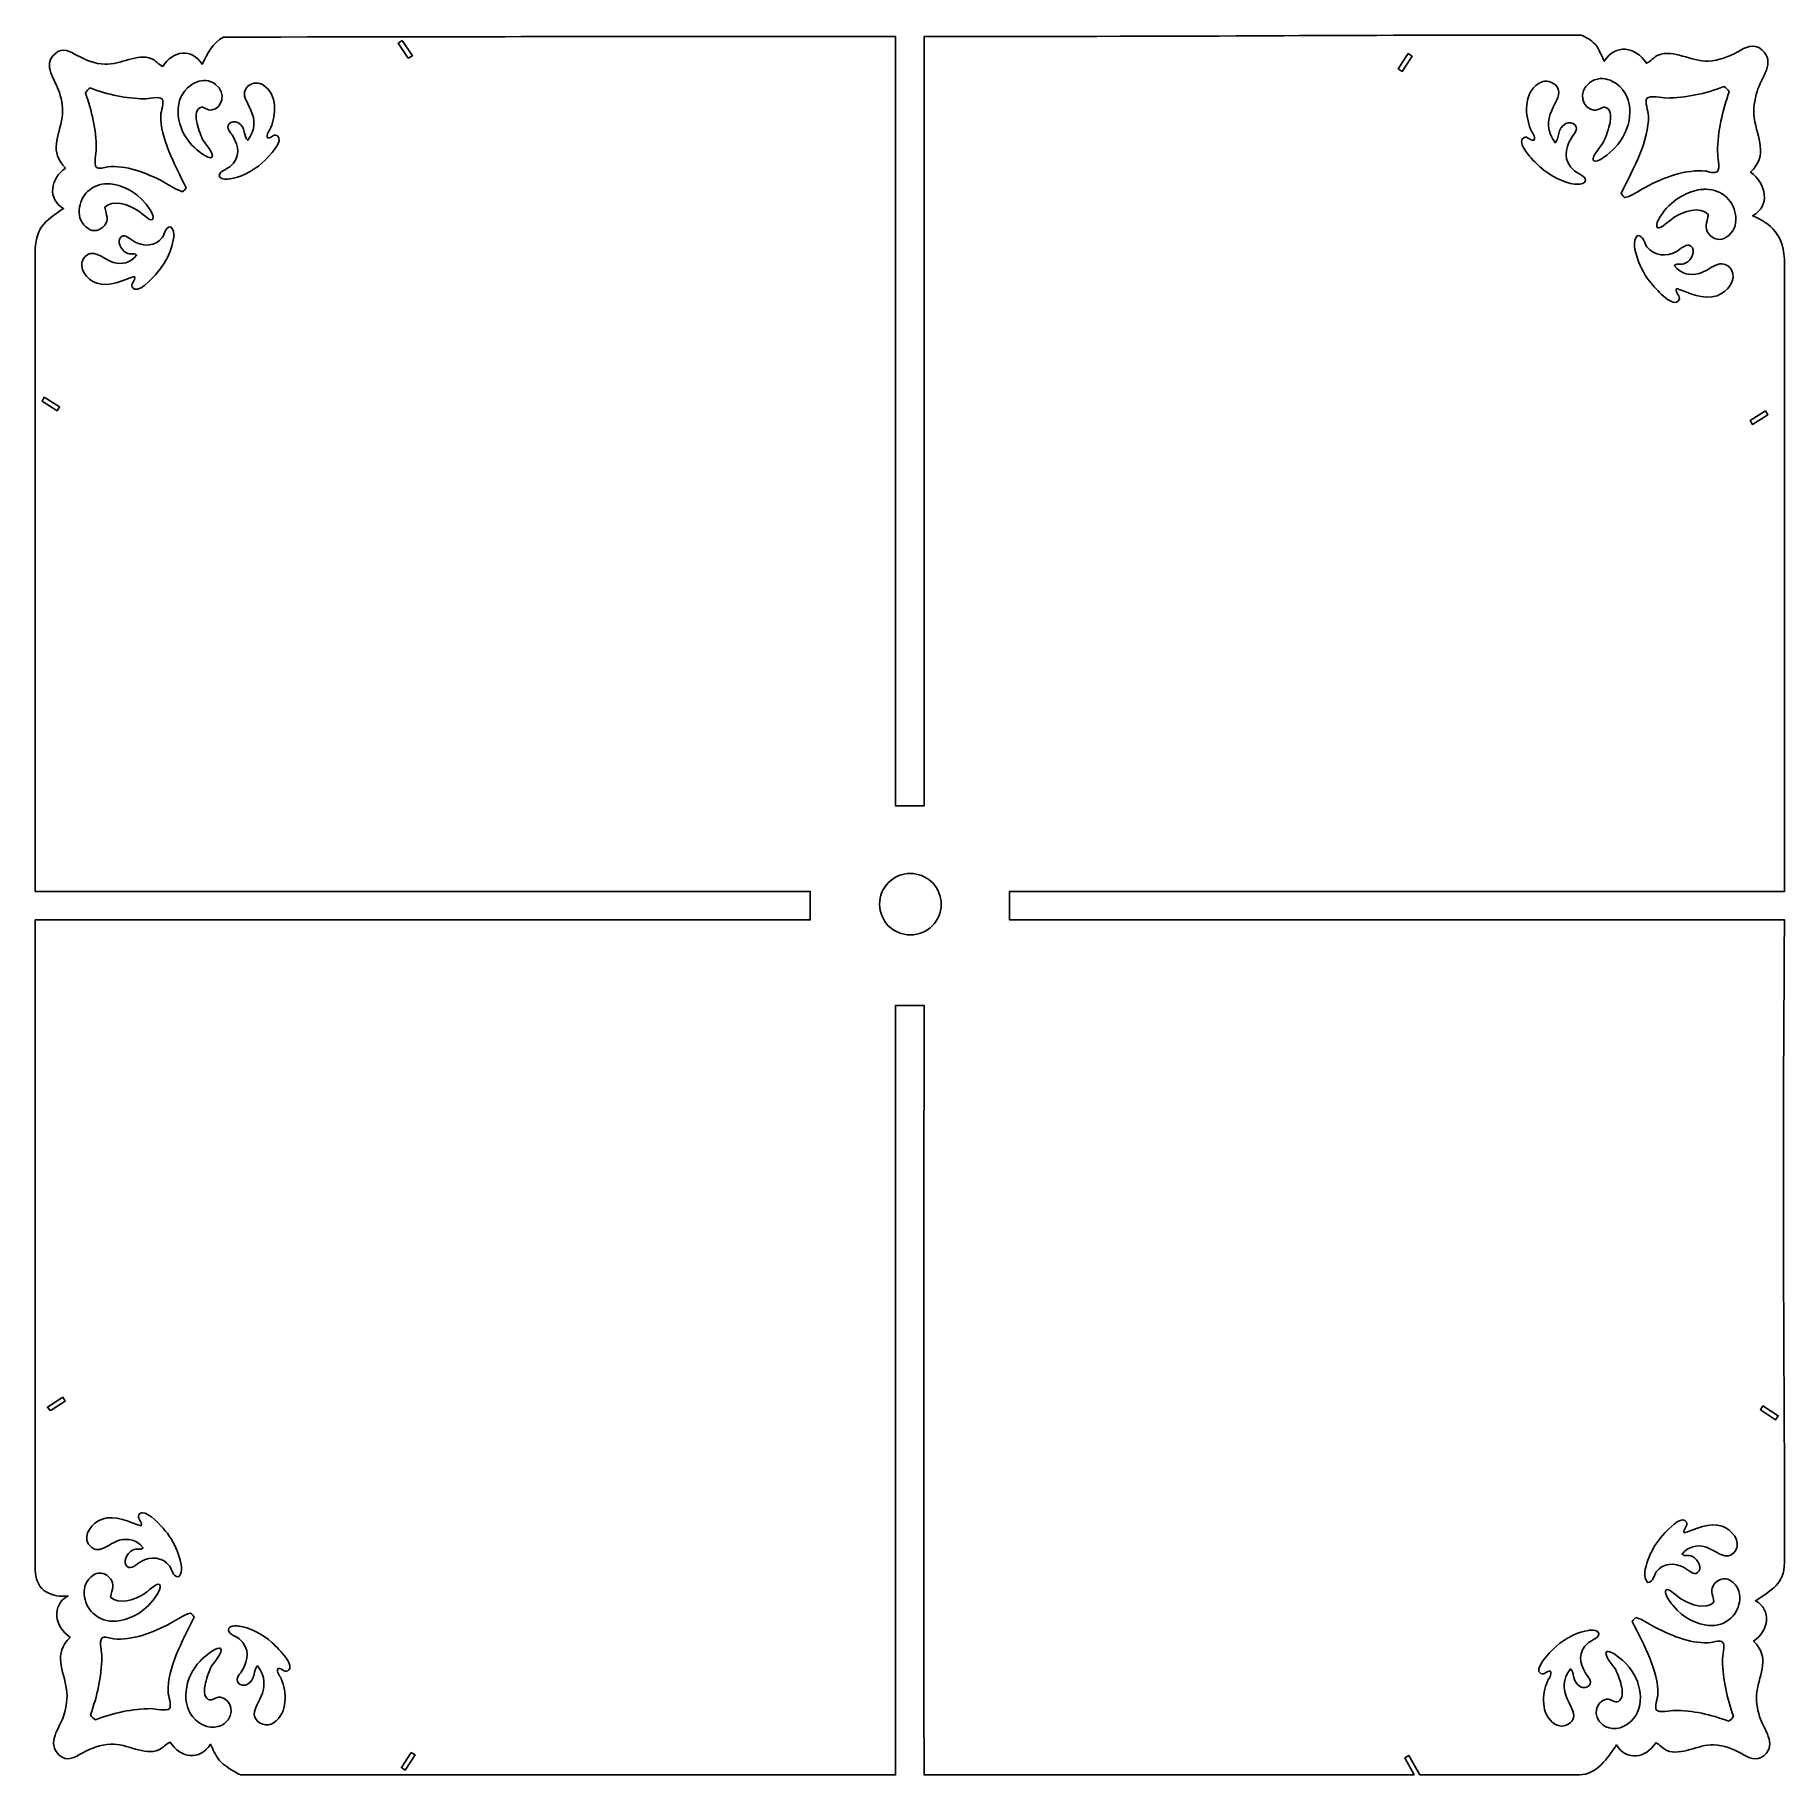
# Model space of a CAD drawing. Header units: centimetres. Extents: x -5.37 to 2.76, y 3.67 to 11.75.
import ezdxf

# ---------------------------------------------------------------- set-up
doc = ezdxf.new("R2010")
doc.units = ezdxf.units.CM
doc.header["$MEASUREMENT"] = 0
doc.layers.add('Layer 1', color=7, linetype='Continuous')

msp = doc.modelspace()

# ---------------------------------------------------------------- linework, layer by layer
at = {"layer": 'Layer 1', "color": 56}
for points, knots in [([(1.81139, 11.75189), (0.49187, 11.75174), (0.46795, 11.74554), (-1.23958, 11.74445), (-1.23958, 11.74445), (-1.23958, 11.74445), (-1.23958, 8.17258), (-1.23958, 8.17258), (-1.23958, 8.17258), (-1.23958, 8.17258), (-1.37188, 8.17258), (-1.37188, 8.17258), (-1.37188, 8.17258), (-1.37188, 8.17258), (-1.37188, 11.74445), (-1.37188, 11.74445), (-1.37188, 11.74445), (-2.95938, 11.74479), (-2.98583, 11.74479), (-4.4923, 11.74197), (-4.4923, 11.74197), (-4.5457, 11.71515), (-4.56761, 11.66331), (-4.59235, 11.6163), (-4.59235, 11.6163), (-4.6393, 11.69162), (-4.72848, 11.68032), (-4.77508, 11.60637), (-4.77508, 11.60637), (-4.79137, 11.612), (-4.81015, 11.6352), (-4.82634, 11.64193), (-4.82634, 11.64193), (-4.89334, 11.66978), (-4.96874, 11.61215), (-5.0438, 11.6163), (-5.0438, 11.6163), (-5.09082, 11.61889), (-5.12823, 11.63272), (-5.17195, 11.65681), (-5.17195, 11.65681), (-5.20443, 11.6747), (-5.2386, 11.69751), (-5.27531, 11.66508), (-5.27531, 11.66508), (-5.33652, 11.61102), (-5.27261, 11.54367), (-5.25464, 11.48483), (-5.25464, 11.48483), (-5.24355, 11.44861), (-5.23666, 11.40642), (-5.24223, 11.3699), (-5.24223, 11.3699), (-5.25554, 11.28254), (-5.3049, 11.20936), (-5.22652, 11.13426), (-5.22652, 11.13426), (-5.29717, 11.0866), (-5.31194, 10.98775), (-5.23562, 10.94657), (-5.23562, 10.94657), (-5.32713, 10.88536), (-5.36824, 10.85197), (-5.36708, 10.73904), (-5.36708, 10.73904), (-5.36708, 10.73904), (-5.36708, 7.7757), (-5.36708, 7.7757), (-5.36708, 7.7757), (-5.36708, 7.7757), (-1.76875, 7.7757), (-1.76875, 7.7757), (-1.76875, 7.7757), (-1.76875, 7.7757), (-1.76875, 7.64341), (-1.76875, 7.64341), (-1.76875, 7.64341), (-1.76875, 7.64341), (-5.36708, 7.64341), (-5.36708, 7.64341), (-5.36708, 7.64341), (-5.36708, 7.64341), (-5.36708, 4.62716), (-5.36708, 4.62716), (-5.36708, 4.62716), (-5.36708, 4.52133), (-5.2817, 4.4979), (-5.21495, 4.50562), (-5.21495, 4.50562), (-5.29346, 4.46326), (-5.2777, 4.362), (-5.20503, 4.31297), (-5.20503, 4.31297), (-5.28565, 4.2357), (-5.23525, 4.16058), (-5.22156, 4.07071), (-5.22156, 4.07071), (-5.21583, 4.03314), (-5.22257, 3.98974), (-5.23396, 3.95247), (-5.23396, 3.95247), (-5.25246, 3.89194), (-5.31843, 3.82205), (-5.25546, 3.76644), (-5.25546, 3.76644), (-5.2177, 3.73308), (-5.18221, 3.75713), (-5.1488, 3.77553), (-5.1488, 3.77553), (-5.10382, 3.80032), (-5.06571, 3.81421), (-5.01734, 3.81688), (-5.01734, 3.81688), (-4.94012, 3.82114), (-4.86219, 3.76176), (-4.79327, 3.79042), (-4.79327, 3.79042), (-4.77661, 3.79734), (-4.75711, 3.821), (-4.74035, 3.8268), (-4.74035, 3.8268), (-4.69242, 3.75073), (-4.60178, 3.73939), (-4.55349, 3.81688), (-4.55349, 3.81688), (-4.54158, 3.79463), (-4.53141, 3.76571), (-4.51298, 3.74246), (-4.51298, 3.74246), (-4.49764, 3.72312), (-4.43716, 3.68389), (-4.41458, 3.67466), (-4.41458, 3.67466), (-4.41458, 3.67466), (-1.37188, 3.67466), (-1.37188, 3.67466), (-1.37188, 3.67466), (-1.37188, 3.67466), (-1.37188, 7.24654), (-1.37188, 7.24654), (-1.37188, 7.24654), (-1.37188, 7.24654), (-1.23958, 7.24654), (-1.23958, 7.24654), (-1.23958, 7.24654), (-1.24014, 6.67007), (-1.24358, 4.87425), (-1.23958, 3.67466), (-1.23958, 3.67466), (-0.04669, 3.67594), (0.4507, 3.67404), (1.03583, 3.67466), (1.03583, 3.67466), (1.03583, 3.67466), (0.99284, 3.75404), (0.99284, 3.75404), (0.99284, 3.75404), (0.99284, 3.75404), (1.01103, 3.76479), (1.01103, 3.76479), (1.01103, 3.76479), (1.01103, 3.76479), (1.06229, 3.67466), (1.06229, 3.67466), (1.06229, 3.67466), (1.06229, 3.67466), (1.80313, 3.67466), (1.80313, 3.67466), (1.80313, 3.67466), (1.8825, 3.67466), (1.93527, 3.75422), (1.9751, 3.81357), (1.9751, 3.81357), (2.02227, 3.73832), (2.11102, 3.74962), (2.15783, 3.82349), (2.15783, 3.82349), (2.1742, 3.81786), (2.19283, 3.79466), (2.2091, 3.78794), (2.2091, 3.78794), (2.27642, 3.76011), (2.35279, 3.81771), (2.4282, 3.81357), (2.4282, 3.81357), (2.47545, 3.81098), (2.51243, 3.79712), (2.55636, 3.77305), (2.55636, 3.77305), (2.58899, 3.75518), (2.62448, 3.73239), (2.66137, 3.76479), (2.66137, 3.76479), (2.72287, 3.81879), (2.65793, 3.88625), (2.63987, 3.94503), (2.63987, 3.94503), (2.62874, 3.98122), (2.62187, 4.02348), (2.62747, 4.05996), (2.62747, 4.05996), (2.64084, 4.14724), (2.69051, 4.21975), (2.61176, 4.29478), (2.61176, 4.29478), (2.68274, 4.34239), (2.69754, 4.44133), (2.62085, 4.48247), (2.62085, 4.48247), (2.71512, 4.54442), (2.75789, 4.56824), (2.75563, 4.68008), (2.75563, 4.68008), (2.75563, 5.89716), (2.74368, 5.92396), (2.75563, 7.64341), (2.75563, 7.64341), (2.75563, 7.64341), (-0.84271, 7.64341), (-0.84271, 7.64341), (-0.84271, 7.64341), (-0.84271, 7.64341), (-0.84271, 7.7757), (-0.84271, 7.7757), (-0.84271, 7.7757), (-0.84271, 7.7757), (2.75563, 7.7757), (2.75563, 7.7757), (2.75563, 7.7757), (2.75563, 7.7757), (2.75563, 10.68612), (2.75563, 10.68612), (2.75563, 10.68612), (2.75618, 10.83006), (2.68965, 10.87636), (2.60762, 10.91267), (2.60762, 10.91267), (2.68943, 10.95681), (2.67343, 11.06333), (2.5977, 11.11441), (2.5977, 11.11441), (2.68172, 11.19492), (2.62933, 11.27295), (2.61507, 11.3666), (2.61507, 11.3666), (2.6091, 11.40574), (2.61642, 11.45097), (2.62829, 11.48979), (2.62829, 11.48979), (2.64756, 11.55286), (2.71623, 11.62532), (2.65062, 11.68327), (2.65062, 11.68327), (2.61127, 11.71803), (2.57381, 11.69335), (2.539, 11.67417), (2.539, 11.67417), (2.49213, 11.64835), (2.45215, 11.63396), (2.40174, 11.63118), (2.40174, 11.63118), (2.32129, 11.62674), (2.2404, 11.68832), (2.16858, 11.65846), (2.16858, 11.65846), (2.15122, 11.65125), (2.13147, 11.62647), (2.11401, 11.62043), (2.11401, 11.62043), (2.06406, 11.69969), (1.9692, 11.71109), (1.91888, 11.63035), (1.91888, 11.63035), (1.90647, 11.65353), (1.89592, 11.68467), (1.87671, 11.7089), (1.87671, 11.7089), (1.8576, 11.72862), (1.83357, 11.74272), (1.81139, 11.75189)], [0, 0, 0, 0, 0.0140845, 0.0140845, 0.0140845, 0.0140845, 0.028169, 0.028169, 0.028169, 0.028169, 0.0422535, 0.0422535, 0.0422535, 0.0422535, 0.056338, 0.056338, 0.056338, 0.056338, 0.0704225, 0.0704225, 0.0704225, 0.0704225, 0.084507, 0.084507, 0.084507, 0.084507, 0.0985915, 0.0985915, 0.0985915, 0.0985915, 0.1126761, 0.1126761, 0.1126761, 0.1126761, 0.1267606, 0.1267606, 0.1267606, 0.1267606, 0.1408451, 0.1408451, 0.1408451, 0.1408451, 0.1549296, 0.1549296, 0.1549296, 0.1549296, 0.1690141, 0.1690141, 0.1690141, 0.1690141, 0.1830986, 0.1830986, 0.1830986, 0.1830986, 0.1971831, 0.1971831, 0.1971831, 0.1971831, 0.2112676, 0.2112676, 0.2112676, 0.2112676, 0.2253521, 0.2253521, 0.2253521, 0.2253521, 0.2394366, 0.2394366, 0.2394366, 0.2394366, 0.2535211, 0.2535211, 0.2535211, 0.2535211, 0.2676056, 0.2676056, 0.2676056, 0.2676056, 0.2816901, 0.2816901, 0.2816901, 0.2816901, 0.2957746, 0.2957746, 0.2957746, 0.2957746, 0.3098592, 0.3098592, 0.3098592, 0.3098592, 0.3239437, 0.3239437, 0.3239437, 0.3239437, 0.3380282, 0.3380282, 0.3380282, 0.3380282, 0.3521127, 0.3521127, 0.3521127, 0.3521127, 0.3661972, 0.3661972, 0.3661972, 0.3661972, 0.3802817, 0.3802817, 0.3802817, 0.3802817, 0.3943662, 0.3943662, 0.3943662, 0.3943662, 0.4084507, 0.4084507, 0.4084507, 0.4084507, 0.4225352, 0.4225352, 0.4225352, 0.4225352, 0.4366197, 0.4366197, 0.4366197, 0.4366197, 0.4507042, 0.4507042, 0.4507042, 0.4507042, 0.4647887, 0.4647887, 0.4647887, 0.4647887, 0.4788732, 0.4788732, 0.4788732, 0.4788732, 0.4929577, 0.4929577, 0.4929577, 0.4929577, 0.5070423, 0.5070423, 0.5070423, 0.5070423, 0.5211268, 0.5211268, 0.5211268, 0.5211268, 0.5352113, 0.5352113, 0.5352113, 0.5352113, 0.5492958, 0.5492958, 0.5492958, 0.5492958, 0.5633803, 0.5633803, 0.5633803, 0.5633803, 0.5774648, 0.5774648, 0.5774648, 0.5774648, 0.5915493, 0.5915493, 0.5915493, 0.5915493, 0.6056338, 0.6056338, 0.6056338, 0.6056338, 0.6197183, 0.6197183, 0.6197183, 0.6197183, 0.6338028, 0.6338028, 0.6338028, 0.6338028, 0.6478873, 0.6478873, 0.6478873, 0.6478873, 0.6619718, 0.6619718, 0.6619718, 0.6619718, 0.6760563, 0.6760563, 0.6760563, 0.6760563, 0.6901408, 0.6901408, 0.6901408, 0.6901408, 0.7042254, 0.7042254, 0.7042254, 0.7042254, 0.7183099, 0.7183099, 0.7183099, 0.7183099, 0.7323944, 0.7323944, 0.7323944, 0.7323944, 0.7464789, 0.7464789, 0.7464789, 0.7464789, 0.7605634, 0.7605634, 0.7605634, 0.7605634, 0.7746479, 0.7746479, 0.7746479, 0.7746479, 0.7887324, 0.7887324, 0.7887324, 0.7887324, 0.8028169, 0.8028169, 0.8028169, 0.8028169, 0.8169014, 0.8169014, 0.8169014, 0.8169014, 0.8309859, 0.8309859, 0.8309859, 0.8309859, 0.8450704, 0.8450704, 0.8450704, 0.8450704, 0.8591549, 0.8591549, 0.8591549, 0.8591549, 0.8732394, 0.8732394, 0.8732394, 0.8732394, 0.8873239, 0.8873239, 0.8873239, 0.8873239, 0.9014085, 0.9014085, 0.9014085, 0.9014085, 0.915493, 0.915493, 0.915493, 0.915493, 0.9295775, 0.9295775, 0.9295775, 0.9295775, 0.943662, 0.943662, 0.943662, 0.943662, 0.9577465, 0.9577465, 0.9577465, 0.9577465, 0.971831, 0.971831, 0.971831, 0.971831, 1, 1, 1, 1]), ([(-3.663, 11.72626), (-3.663, 11.72626), (-3.61587, 11.65598), (-3.61587, 11.65598), (-3.61587, 11.65598), (-3.61587, 11.65598), (-3.63489, 11.64441), (-3.63489, 11.64441), (-3.63489, 11.64441), (-3.63489, 11.64441), (-3.68119, 11.71386), (-3.68119, 11.71386), (-3.68119, 11.71386), (-3.68119, 11.71386), (-3.663, 11.72626), (-3.663, 11.72626)], [0, 0, 0, 0, 0.2, 0.2, 0.2, 0.2, 0.4, 0.4, 0.4, 0.4, 0.6, 0.6, 0.6, 0.6, 1, 1, 1, 1]), ([(1.00855, 11.6659), (1.00855, 11.6659), (1.02674, 11.6535), (1.02674, 11.6535), (1.02674, 11.6535), (1.02674, 11.6535), (0.98044, 11.58322), (0.98044, 11.58322), (0.98044, 11.58322), (0.98044, 11.58322), (0.96225, 11.5948), (0.96225, 11.5948), (0.96225, 11.5948), (0.96225, 11.5948), (1.00855, 11.6659), (1.00855, 11.6659)], [0, 0, 0, 0, 0.2, 0.2, 0.2, 0.2, 0.4, 0.4, 0.4, 0.4, 0.6, 0.6, 0.6, 0.6, 1, 1, 1, 1]), ([(-4.57499, 11.54023), (-4.55822, 11.53903), (-4.54296, 11.53324), (-4.52951, 11.52286), (-4.52951, 11.52286), (-4.47739, 11.48266), (-4.49854, 11.41251), (-4.5477, 11.4038), (-4.5477, 11.4038), (-4.56833, 11.40015), (-4.58506, 11.42376), (-4.60227, 11.41455), (-4.60227, 11.41455), (-4.62546, 11.40217), (-4.62034, 11.36446), (-4.61715, 11.3484), (-4.61715, 11.3484), (-4.61276, 11.3263), (-4.60031, 11.28782), (-4.58987, 11.26738), (-4.58987, 11.26738), (-4.58184, 11.25165), (-4.53304, 11.19808), (-4.54688, 11.18469), (-4.54688, 11.18469), (-4.56091, 11.17113), (-4.61758, 11.21809), (-4.63948, 11.24092), (-4.63948, 11.24092), (-4.71036, 11.31482), (-4.73088, 11.44009), (-4.66015, 11.50633), (-4.66015, 11.50633), (-4.63368, 11.53113), (-4.60294, 11.54222), (-4.57499, 11.54023)], [0, 0, 0, 0, 0.1, 0.1, 0.1, 0.1, 0.2, 0.2, 0.2, 0.2, 0.3, 0.3, 0.3, 0.3, 0.4, 0.4, 0.4, 0.4, 0.5, 0.5, 0.5, 0.5, 0.6, 0.6, 0.6, 0.6, 0.7, 0.7, 0.7, 0.7, 0.8, 0.8, 0.8, 0.8, 1, 1, 1, 1]), ([(1.89986, 11.54932), (1.92982, 11.55146), (1.96244, 11.53953), (1.99081, 11.51294), (1.99081, 11.51294), (2.06663, 11.44194), (2.04446, 11.30773), (1.96849, 11.22852), (1.96849, 11.22852), (1.94502, 11.20404), (1.88432, 11.15361), (1.86927, 11.16816), (1.86927, 11.16816), (1.85444, 11.18251), (1.90697, 11.23977), (1.91557, 11.25663), (1.91557, 11.25663), (1.92676, 11.27854), (1.94063, 11.32058), (1.94534, 11.34427), (1.94534, 11.34427), (1.94876, 11.36148), (1.95365, 11.40128), (1.9288, 11.41455), (1.9288, 11.41455), (1.91035, 11.42442), (1.89221, 11.39906), (1.8701, 11.40298), (1.8701, 11.40298), (1.8174, 11.41231), (1.79439, 11.48721), (1.85025, 11.53031), (1.85025, 11.53031), (1.86467, 11.54142), (1.88189, 11.54804), (1.89986, 11.54932)], [0, 0, 0, 0, 0.1, 0.1, 0.1, 0.1, 0.2, 0.2, 0.2, 0.2, 0.3, 0.3, 0.3, 0.3, 0.4, 0.4, 0.4, 0.4, 0.5, 0.5, 0.5, 0.5, 0.6, 0.6, 0.6, 0.6, 0.7, 0.7, 0.7, 0.7, 0.8, 0.8, 0.8, 0.8, 1, 1, 1, 1]), ([(-5.1116, 11.50633), (-5.03042, 11.47405), (-4.94432, 11.457), (-4.86107, 11.45589), (-4.86107, 11.45589), (-4.84278, 11.45563), (-4.78935, 11.46898), (-4.77756, 11.45424), (-4.77756, 11.45424), (-4.76662, 11.44055), (-4.78376, 11.3987), (-4.78417, 11.37982), (-4.78417, 11.37982), (-4.78646, 11.27249), (-4.72219, 11.15452), (-4.66594, 11.04248), (-4.66594, 11.04248), (-4.67204, 11.03481), (-4.67636, 11.02831), (-4.68247, 11.02429), (-4.68247, 11.02429), (-4.71438, 11.03222), (-4.7408, 11.05372), (-4.76929, 11.06894), (-4.76929, 11.06894), (-4.85431, 11.11437), (-4.94878, 11.1485), (-5.03057, 11.14005), (-5.03057, 11.14005), (-5.04671, 11.13838), (-5.07117, 11.12617), (-5.08348, 11.13839), (-5.08348, 11.13839), (-5.09659, 11.15139), (-5.0834, 11.20431), (-5.08348, 11.22355), (-5.08348, 11.22355), (-5.08376, 11.31334), (-5.10551, 11.39934), (-5.13392, 11.48318), (-5.13392, 11.48318), (-5.12878, 11.49284), (-5.12085, 11.50093), (-5.1116, 11.50633)], [0, 0, 0, 0, 0.0833333, 0.0833333, 0.0833333, 0.0833333, 0.1666667, 0.1666667, 0.1666667, 0.1666667, 0.25, 0.25, 0.25, 0.25, 0.3333333, 0.3333333, 0.3333333, 0.3333333, 0.4166667, 0.4166667, 0.4166667, 0.4166667, 0.5, 0.5, 0.5, 0.5, 0.5833333, 0.5833333, 0.5833333, 0.5833333, 0.6666667, 0.6666667, 0.6666667, 0.6666667, 0.75, 0.75, 0.75, 0.75, 0.8333333, 0.8333333, 0.8333333, 0.8333333, 1, 1, 1, 1]), ([(-4.34348, 11.52865), (-4.33041, 11.52938), (-4.31747, 11.52591), (-4.30792, 11.51956), (-4.30792, 11.51956), (-4.23965, 11.47411), (-4.25018, 11.37966), (-4.2732, 11.32195), (-4.2732, 11.32195), (-4.27928, 11.30669), (-4.2959, 11.29191), (-4.28808, 11.27399), (-4.28808, 11.27399), (-4.26809, 11.27146), (-4.26203, 11.29426), (-4.24426, 11.28474), (-4.24426, 11.28474), (-4.20717, 11.26487), (-4.28133, 11.18778), (-4.31371, 11.15824), (-4.31371, 11.15824), (-4.35826, 11.11757), (-4.42059, 11.08837), (-4.46337, 11.08382), (-4.46337, 11.08382), (-4.47407, 11.08268), (-4.50211, 11.0804), (-4.50967, 11.09209), (-4.50967, 11.09209), (-4.52446, 11.11499), (-4.47489, 11.13008), (-4.46337, 11.14005), (-4.46337, 11.14005), (-4.41167, 11.18474), (-4.42293, 11.23654), (-4.44848, 11.28061), (-4.44848, 11.28061), (-4.45956, 11.29973), (-4.48176, 11.31966), (-4.4675, 11.33848), (-4.4675, 11.33848), (-4.4582, 11.35076), (-4.43787, 11.35214), (-4.42699, 11.34592), (-4.42699, 11.34592), (-4.38576, 11.32236), (-4.40163, 11.2812), (-4.38068, 11.26324), (-4.38068, 11.26324), (-4.34358, 11.31206), (-4.3454, 11.35723), (-4.3658, 11.40298), (-4.3658, 11.40298), (-4.37843, 11.43129), (-4.40124, 11.46571), (-4.39474, 11.48896), (-4.39474, 11.48896), (-4.38748, 11.51493), (-4.36526, 11.52744), (-4.34348, 11.52865)], [0, 0, 0, 0, 0.0625, 0.0625, 0.0625, 0.0625, 0.125, 0.125, 0.125, 0.125, 0.1875, 0.1875, 0.1875, 0.1875, 0.25, 0.25, 0.25, 0.25, 0.3125, 0.3125, 0.3125, 0.3125, 0.375, 0.375, 0.375, 0.375, 0.4375, 0.4375, 0.4375, 0.4375, 0.5, 0.5, 0.5, 0.5, 0.5625, 0.5625, 0.5625, 0.5625, 0.625, 0.625, 0.625, 0.625, 0.6875, 0.6875, 0.6875, 0.6875, 0.75, 0.75, 0.75, 0.75, 0.8125, 0.8125, 0.8125, 0.8125, 0.875, 0.875, 0.875, 0.875, 1, 1, 1, 1]), ([(1.64107, 11.53692), (1.64449, 11.53728), (1.64831, 11.53711), (1.65182, 11.53692), (1.65182, 11.53692), (1.67517, 11.53562), (1.6986, 11.52259), (1.70639, 11.49475), (1.70639, 11.49475), (1.71335, 11.46983), (1.68851, 11.4325), (1.67497, 11.40215), (1.67497, 11.40215), (1.65309, 11.35311), (1.65091, 11.304), (1.69068, 11.25167), (1.69068, 11.25167), (1.71312, 11.27092), (1.6961, 11.3157), (1.74029, 11.34096), (1.74029, 11.34096), (1.75195, 11.34763), (1.77414, 11.34668), (1.78411, 11.33352), (1.78411, 11.33352), (1.79939, 11.31334), (1.77614, 11.29118), (1.76426, 11.27068), (1.76426, 11.27068), (1.73687, 11.22345), (1.72456, 11.16893), (1.77997, 11.12103), (1.77997, 11.12103), (1.79233, 11.11035), (1.84461, 11.09349), (1.82876, 11.06894), (1.82876, 11.06894), (1.82066, 11.05641), (1.79145, 11.05862), (1.77997, 11.05984), (1.77997, 11.05984), (1.73413, 11.06472), (1.66732, 11.09645), (1.61957, 11.14005), (1.61957, 11.14005), (1.58486, 11.17172), (1.5054, 11.25352), (1.54516, 11.27482), (1.54516, 11.27482), (1.56421, 11.28503), (1.57086, 11.26053), (1.59229, 11.26324), (1.59229, 11.26324), (1.60067, 11.28245), (1.5831, 11.29897), (1.57658, 11.31533), (1.57658, 11.31533), (1.5519, 11.3772), (1.5406, 11.47829), (1.61378, 11.527), (1.61378, 11.527), (1.62146, 11.5321), (1.6308, 11.53583), (1.64107, 11.53692)], [0, 0, 0, 0, 0.0588235, 0.0588235, 0.0588235, 0.0588235, 0.1176471, 0.1176471, 0.1176471, 0.1176471, 0.1764706, 0.1764706, 0.1764706, 0.1764706, 0.2352941, 0.2352941, 0.2352941, 0.2352941, 0.2941176, 0.2941176, 0.2941176, 0.2941176, 0.3529412, 0.3529412, 0.3529412, 0.3529412, 0.4117647, 0.4117647, 0.4117647, 0.4117647, 0.4705882, 0.4705882, 0.4705882, 0.4705882, 0.5294118, 0.5294118, 0.5294118, 0.5294118, 0.5882353, 0.5882353, 0.5882353, 0.5882353, 0.6470588, 0.6470588, 0.6470588, 0.6470588, 0.7058824, 0.7058824, 0.7058824, 0.7058824, 0.7647059, 0.7647059, 0.7647059, 0.7647059, 0.8235294, 0.8235294, 0.8235294, 0.8235294, 0.8823529, 0.8823529, 0.8823529, 0.8823529, 1, 1, 1, 1]), ([(2.47451, 11.51294), (2.48443, 11.50715), (2.49297, 11.49849), (2.49848, 11.48814), (2.49848, 11.48814), (2.46804, 11.39827), (2.44504, 11.30575), (2.44474, 11.2095), (2.44474, 11.2095), (2.44466, 11.18887), (2.45795, 11.13248), (2.44391, 11.11855), (2.44391, 11.11855), (2.43072, 11.10544), (2.40499, 11.11842), (2.38769, 11.1202), (2.38769, 11.1202), (2.30002, 11.12927), (2.19936, 11.09283), (2.10822, 11.04413), (2.10822, 11.04413), (2.07769, 11.02782), (2.04899, 11.00551), (2.01479, 10.99701), (2.01479, 10.99701), (2.00824, 11.00131), (2.00314, 11.0078), (1.9966, 11.01602), (1.9966, 11.01602), (2.0569, 11.13612), (2.12638, 11.26229), (2.12393, 11.37734), (2.12393, 11.37734), (2.12349, 11.39758), (2.10477, 11.44287), (2.11649, 11.45755), (2.11649, 11.45755), (2.12913, 11.47334), (2.18702, 11.45892), (2.20661, 11.4592), (2.20661, 11.4592), (2.29585, 11.46038), (2.38749, 11.47834), (2.47451, 11.51294)], [0, 0, 0, 0, 0.0833333, 0.0833333, 0.0833333, 0.0833333, 0.1666667, 0.1666667, 0.1666667, 0.1666667, 0.25, 0.25, 0.25, 0.25, 0.3333333, 0.3333333, 0.3333333, 0.3333333, 0.4166667, 0.4166667, 0.4166667, 0.4166667, 0.5, 0.5, 0.5, 0.5, 0.5833333, 0.5833333, 0.5833333, 0.5833333, 0.6666667, 0.6666667, 0.6666667, 0.6666667, 0.75, 0.75, 0.75, 0.75, 0.8333333, 0.8333333, 0.8333333, 0.8333333, 1, 1, 1, 1]), ([(-5.03305, 11.0615), (-5.02813, 11.06155), (-5.02328, 11.06107), (-5.01816, 11.06067), (-5.01816, 11.06067), (-4.96936, 11.05684), (-4.90559, 11.03087), (-4.8528, 10.96724), (-4.8528, 10.96724), (-4.84006, 10.95189), (-4.80813, 10.90616), (-4.82386, 10.89531), (-4.82386, 10.89531), (-4.83663, 10.88649), (-4.87676, 10.92914), (-4.89331, 10.93913), (-4.89331, 10.93913), (-4.93687, 10.96543), (-5.00654, 10.98951), (-5.0438, 10.95236), (-5.0438, 10.95236), (-5.03698, 10.9129), (-5.0239, 10.89608), (-5.04462, 10.86967), (-5.04462, 10.86967), (-5.06652, 10.84179), (-5.09725, 10.83721), (-5.12152, 10.85314), (-5.12152, 10.85314), (-5.18578, 10.89534), (-5.16751, 10.98465), (-5.124, 11.02512), (-5.124, 11.02512), (-5.09785, 11.04944), (-5.06748, 11.06113), (-5.03305, 11.0615)], [0, 0, 0, 0, 0.1, 0.1, 0.1, 0.1, 0.2, 0.2, 0.2, 0.2, 0.3, 0.3, 0.3, 0.3, 0.4, 0.4, 0.4, 0.4, 0.5, 0.5, 0.5, 0.5, 0.6, 0.6, 0.6, 0.6, 0.7, 0.7, 0.7, 0.7, 0.8, 0.8, 0.8, 0.8, 1, 1, 1, 1]), ([(2.391, 11.03587), (2.42791, 11.03547), (2.4597, 11.02307), (2.48773, 10.99701), (2.48773, 10.99701), (2.53437, 10.95362), (2.55413, 10.85787), (2.48525, 10.81262), (2.48525, 10.81262), (2.45924, 10.79555), (2.42687, 10.80009), (2.4034, 10.82999), (2.4034, 10.82999), (2.38118, 10.85829), (2.39444, 10.87699), (2.40174, 10.91928), (2.40174, 10.91928), (2.36181, 10.95911), (2.28803, 10.93259), (2.24134, 10.9044), (2.24134, 10.9044), (2.2236, 10.89369), (2.17979, 10.84783), (2.1661, 10.85727), (2.1661, 10.85727), (2.14924, 10.8689), (2.18387, 10.91854), (2.19752, 10.93499), (2.19752, 10.93499), (2.25411, 11.0032), (2.32215, 11.03093), (2.37446, 11.03504), (2.37446, 11.03504), (2.37994, 11.03547), (2.38572, 11.03593), (2.391, 11.03587)], [0, 0, 0, 0, 0.1, 0.1, 0.1, 0.1, 0.2, 0.2, 0.2, 0.2, 0.3, 0.3, 0.3, 0.3, 0.4, 0.4, 0.4, 0.4, 0.5, 0.5, 0.5, 0.5, 0.6, 0.6, 0.6, 0.6, 0.7, 0.7, 0.7, 0.7, 0.8, 0.8, 0.8, 0.8, 1, 1, 1, 1]), ([(-4.73704, 10.86141), (-4.71349, 10.83643), (-4.72539, 10.79347), (-4.73787, 10.75723), (-4.73787, 10.75723), (-4.75006, 10.72181), (-4.77135, 10.68268), (-4.7974, 10.65222), (-4.7974, 10.65222), (-4.82462, 10.6204), (-4.89337, 10.54343), (-4.91646, 10.58111), (-4.91646, 10.58111), (-4.92703, 10.59832), (-4.89846, 10.61131), (-4.90654, 10.63072), (-4.90654, 10.63072), (-4.95664, 10.61473), (-5.02264, 10.57949), (-5.08183, 10.60013), (-5.08183, 10.60013), (-5.12877, 10.61648), (-5.16779, 10.67156), (-5.14467, 10.71175), (-5.14467, 10.71175), (-5.09963, 10.77377), (-5.05298, 10.70857), (-5.00328, 10.69604), (-5.00328, 10.69604), (-4.96469, 10.68631), (-4.92568, 10.69166), (-4.89662, 10.72994), (-4.89662, 10.72994), (-4.91131, 10.74401), (-4.92458, 10.73018), (-4.94375, 10.74069), (-4.94375, 10.74069), (-4.97218, 10.75625), (-4.99037, 10.79661), (-4.96773, 10.8151), (-4.96773, 10.8151), (-4.94912, 10.8303), (-4.92948, 10.80451), (-4.90324, 10.7903), (-4.90324, 10.7903), (-4.86347, 10.76878), (-4.80977, 10.76994), (-4.77756, 10.8118), (-4.77756, 10.8118), (-4.76548, 10.82748), (-4.76574, 10.85916), (-4.73704, 10.86141)], [0, 0, 0, 0, 0.0714286, 0.0714286, 0.0714286, 0.0714286, 0.1428571, 0.1428571, 0.1428571, 0.1428571, 0.2142857, 0.2142857, 0.2142857, 0.2142857, 0.2857143, 0.2857143, 0.2857143, 0.2857143, 0.3571429, 0.3571429, 0.3571429, 0.3571429, 0.4285714, 0.4285714, 0.4285714, 0.4285714, 0.5, 0.5, 0.5, 0.5, 0.5714286, 0.5714286, 0.5714286, 0.5714286, 0.6428571, 0.6428571, 0.6428571, 0.6428571, 0.7142857, 0.7142857, 0.7142857, 0.7142857, 0.7857143, 0.7857143, 0.7857143, 0.7857143, 0.8571429, 0.8571429, 0.8571429, 0.8571429, 1, 1, 1, 1]), ([(2.07267, 10.82172), (2.10343, 10.81931), (2.10354, 10.78561), (2.11649, 10.7688), (2.11649, 10.7688), (2.15102, 10.72394), (2.20864, 10.72258), (2.25126, 10.74565), (2.25126, 10.74565), (2.2794, 10.76088), (2.30077, 10.7884), (2.32072, 10.77211), (2.32072, 10.77211), (2.34498, 10.75229), (2.32556, 10.70859), (2.29508, 10.69191), (2.29508, 10.69191), (2.27454, 10.68064), (2.25957, 10.69623), (2.24382, 10.68116), (2.24382, 10.68116), (2.27497, 10.64012), (2.31738, 10.63435), (2.35875, 10.64478), (2.35875, 10.64478), (2.41202, 10.65821), (2.46178, 10.72779), (2.51006, 10.66132), (2.51006, 10.66132), (2.53484, 10.61824), (2.49257, 10.55896), (2.44226, 10.54143), (2.44226, 10.54143), (2.37881, 10.5193), (2.30827, 10.55735), (2.25457, 10.5745), (2.25457, 10.5745), (2.2459, 10.55369), (2.27664, 10.54003), (2.26532, 10.52158), (2.26532, 10.52158), (2.24057, 10.48119), (2.16716, 10.56354), (2.13799, 10.59765), (2.13799, 10.59765), (2.11006, 10.6303), (2.08739, 10.67213), (2.07432, 10.7101), (2.07432, 10.7101), (2.06093, 10.74895), (2.04742, 10.79495), (2.07267, 10.82172)], [0, 0, 0, 0, 0.0714286, 0.0714286, 0.0714286, 0.0714286, 0.1428571, 0.1428571, 0.1428571, 0.1428571, 0.2142857, 0.2142857, 0.2142857, 0.2142857, 0.2857143, 0.2857143, 0.2857143, 0.2857143, 0.3571429, 0.3571429, 0.3571429, 0.3571429, 0.4285714, 0.4285714, 0.4285714, 0.4285714, 0.5, 0.5, 0.5, 0.5, 0.5714286, 0.5714286, 0.5714286, 0.5714286, 0.6428571, 0.6428571, 0.6428571, 0.6428571, 0.7142857, 0.7142857, 0.7142857, 0.7142857, 0.7857143, 0.7857143, 0.7857143, 0.7857143, 0.8571429, 0.8571429, 0.8571429, 0.8571429, 1, 1, 1, 1]), ([(-5.32492, 10.07096), (-5.32492, 10.07096), (-5.25381, 10.02549), (-5.25381, 10.02549), (-5.25381, 10.02549), (-5.25381, 10.02549), (-5.26538, 10.0073), (-5.26538, 10.0073), (-5.26538, 10.0073), (-5.26538, 10.0073), (-5.33566, 10.05277), (-5.33566, 10.05277), (-5.33566, 10.05277), (-5.33566, 10.05277), (-5.32492, 10.07096), (-5.32492, 10.07096)], [0, 0, 0, 0, 0.2, 0.2, 0.2, 0.2, 0.4, 0.4, 0.4, 0.4, 0.6, 0.6, 0.6, 0.6, 1, 1, 1, 1]), ([(2.66715, 10.0073), (2.66715, 10.0073), (2.67873, 9.98911), (2.67873, 9.98911), (2.67873, 9.98911), (2.67873, 9.98911), (2.60762, 9.94363), (2.60762, 9.94363), (2.60762, 9.94363), (2.60762, 9.94363), (2.59688, 9.96182), (2.59688, 9.96182), (2.59688, 9.96182), (2.59688, 9.96182), (2.66715, 10.0073), (2.66715, 10.0073)], [0, 0, 0, 0, 0.2, 0.2, 0.2, 0.2, 0.4, 0.4, 0.4, 0.4, 0.6, 0.6, 0.6, 0.6, 1, 1, 1, 1]), ([(-1.30408, 7.85921), (-1.2671, 7.85924), (-1.23296, 7.84584), (-1.20734, 7.82283), (-1.20734, 7.82283), (-1.18171, 7.79983), (-1.16474, 7.76707), (-1.16104, 7.73105), (-1.16104, 7.73105), (-1.16054, 7.72625), (-1.16021, 7.7211), (-1.16021, 7.71617), (-1.16021, 7.71617), (-1.16013, 7.6373), (-1.22437, 7.57404), (-1.30325, 7.57396), (-1.30325, 7.57396), (-1.38212, 7.57388), (-1.4462, 7.6373), (-1.44629, 7.71617), (-1.44629, 7.71617), (-1.44637, 7.79504), (-1.38296, 7.85913), (-1.30408, 7.85921)], [0, 0, 0, 0, 0.1428571, 0.1428571, 0.1428571, 0.1428571, 0.2857143, 0.2857143, 0.2857143, 0.2857143, 0.4285714, 0.4285714, 0.4285714, 0.4285714, 0.5714286, 0.5714286, 0.5714286, 0.5714286, 0.7142857, 0.7142857, 0.7142857, 0.7142857, 1, 1, 1, 1]), ([(-5.23975, 5.42753), (-5.23975, 5.42753), (-5.22818, 5.40934), (-5.22818, 5.40934), (-5.22818, 5.40934), (-5.22818, 5.40934), (-5.29267, 5.36717), (-5.29267, 5.36717), (-5.29267, 5.36717), (-5.29515, 5.36704), (-5.29763, 5.36733), (-5.30011, 5.36717), (-5.30011, 5.36717), (-5.30011, 5.36717), (-5.31086, 5.38205), (-5.31086, 5.38205), (-5.31086, 5.38205), (-5.31086, 5.38205), (-5.23975, 5.42753), (-5.23975, 5.42753)], [0, 0, 0, 0, 0.1666667, 0.1666667, 0.1666667, 0.1666667, 0.3333333, 0.3333333, 0.3333333, 0.3333333, 0.5, 0.5, 0.5, 0.5, 0.6666667, 0.6666667, 0.6666667, 0.6666667, 1, 1, 1, 1]), ([(2.65558, 5.38784), (2.65558, 5.38784), (2.72669, 5.34154), (2.72669, 5.34154), (2.72669, 5.34154), (2.72669, 5.34154), (2.71428, 5.32335), (2.71428, 5.32335), (2.71428, 5.32335), (2.71428, 5.32335), (2.644, 5.36965), (2.644, 5.36965), (2.644, 5.36965), (2.644, 5.36965), (2.65558, 5.38784), (2.65558, 5.38784)], [0, 0, 0, 0, 0.2, 0.2, 0.2, 0.2, 0.4, 0.4, 0.4, 0.4, 0.6, 0.6, 0.6, 0.6, 1, 1, 1, 1]), ([(-4.86851, 4.89174), (-4.83749, 4.89198), (-4.78625, 4.83483), (-4.7635, 4.80824), (-4.7635, 4.80824), (-4.7367, 4.7769), (-4.71569, 4.73718), (-4.70314, 4.70075), (-4.70314, 4.70075), (-4.6903, 4.66346), (-4.67726, 4.61895), (-4.70149, 4.59326), (-4.70149, 4.59326), (-4.73101, 4.59558), (-4.73123, 4.62839), (-4.74366, 4.64452), (-4.74366, 4.64452), (-4.7768, 4.68758), (-4.83174, 4.68899), (-4.87264, 4.66685), (-4.87264, 4.66685), (-4.89965, 4.65223), (-4.92048, 4.62558), (-4.93962, 4.64122), (-4.93962, 4.64122), (-4.96291, 4.66024), (-4.94406, 4.70211), (-4.91481, 4.71811), (-4.91481, 4.71811), (-4.89509, 4.72893), (-4.88114, 4.71439), (-4.86603, 4.72886), (-4.86603, 4.72886), (-4.89593, 4.76824), (-4.93629, 4.7736), (-4.976, 4.76359), (-4.976, 4.76359), (-5.02712, 4.7507), (-5.07518, 4.68408), (-5.12152, 4.74788), (-5.12152, 4.74788), (-5.1453, 4.78922), (-5.10449, 4.84515), (-5.0562, 4.86198), (-5.0562, 4.86198), (-4.99531, 4.88321), (-4.92748, 4.84702), (-4.87595, 4.83056), (-4.87595, 4.83056), (-4.86763, 4.85053), (-4.89674, 4.86412), (-4.88587, 4.88182), (-4.88587, 4.88182), (-4.88142, 4.88909), (-4.87567, 4.89169), (-4.86851, 4.89174)], [0, 0, 0, 0, 0.0666667, 0.0666667, 0.0666667, 0.0666667, 0.1333333, 0.1333333, 0.1333333, 0.1333333, 0.2, 0.2, 0.2, 0.2, 0.2666667, 0.2666667, 0.2666667, 0.2666667, 0.3333333, 0.3333333, 0.3333333, 0.3333333, 0.4, 0.4, 0.4, 0.4, 0.4666667, 0.4666667, 0.4666667, 0.4666667, 0.5333333, 0.5333333, 0.5333333, 0.5333333, 0.6, 0.6, 0.6, 0.6, 0.6666667, 0.6666667, 0.6666667, 0.6666667, 0.7333333, 0.7333333, 0.7333333, 0.7333333, 0.8, 0.8, 0.8, 0.8, 0.8666667, 0.8666667, 0.8666667, 0.8666667, 1, 1, 1, 1]), ([(2.28268, 4.85785), (2.28967, 4.85779), (2.2957, 4.85416), (2.30005, 4.8471), (2.30005, 4.8471), (2.31066, 4.82991), (2.282, 4.81688), (2.29012, 4.79749), (2.29012, 4.79749), (2.34046, 4.81347), (2.40676, 4.84952), (2.46624, 4.82891), (2.46624, 4.82891), (2.5134, 4.81257), (2.55313, 4.75743), (2.5299, 4.71729), (2.5299, 4.71729), (2.48465, 4.65533), (2.43762, 4.72048), (2.38769, 4.73299), (2.38769, 4.73299), (2.34891, 4.74272), (2.3094, 4.73734), (2.2802, 4.6991), (2.2802, 4.6991), (2.29496, 4.68505), (2.3089, 4.69886), (2.32816, 4.68835), (2.32816, 4.68835), (2.35673, 4.6728), (2.37488, 4.6324), (2.35214, 4.61393), (2.35214, 4.61393), (2.33344, 4.59875), (2.31319, 4.62454), (2.28682, 4.63874), (2.28682, 4.63874), (2.24687, 4.66023), (2.19268, 4.65905), (2.16031, 4.61724), (2.16031, 4.61724), (2.14818, 4.60157), (2.14863, 4.56988), (2.1198, 4.56763), (2.1198, 4.56763), (2.09613, 4.59258), (2.1089, 4.6356), (2.12145, 4.67181), (2.12145, 4.67181), (2.1337, 4.70719), (2.15481, 4.74556), (2.18098, 4.77599), (2.18098, 4.77599), (2.2032, 4.80182), (2.25238, 4.85807), (2.28268, 4.85785)], [0, 0, 0, 0, 0.0666667, 0.0666667, 0.0666667, 0.0666667, 0.1333333, 0.1333333, 0.1333333, 0.1333333, 0.2, 0.2, 0.2, 0.2, 0.2666667, 0.2666667, 0.2666667, 0.2666667, 0.3333333, 0.3333333, 0.3333333, 0.3333333, 0.4, 0.4, 0.4, 0.4, 0.4666667, 0.4666667, 0.4666667, 0.4666667, 0.5333333, 0.5333333, 0.5333333, 0.5333333, 0.6, 0.6, 0.6, 0.6, 0.6666667, 0.6666667, 0.6666667, 0.6666667, 0.7333333, 0.7333333, 0.7333333, 0.7333333, 0.8, 0.8, 0.8, 0.8, 0.8666667, 0.8666667, 0.8666667, 0.8666667, 1, 1, 1, 1]), ([(-5.06695, 4.61145), (-5.04971, 4.61166), (-5.03225, 4.60292), (-5.01816, 4.58499), (-5.01816, 4.58499), (-4.99684, 4.55783), (-5.01032, 4.54042), (-5.01734, 4.49983), (-5.01734, 4.49983), (-4.97901, 4.46161), (-4.90753, 4.48683), (-4.86272, 4.51389), (-4.86272, 4.51389), (-4.8457, 4.52416), (-4.80392, 4.5676), (-4.79079, 4.55854), (-4.79079, 4.55854), (-4.77461, 4.54737), (-4.80745, 4.49992), (-4.82055, 4.48412), (-4.82055, 4.48412), (-4.87486, 4.41866), (-4.94068, 4.39215), (-4.99088, 4.38821), (-4.99088, 4.38821), (-5.03294, 4.3849), (-5.06845, 4.39682), (-5.09919, 4.42542), (-5.09919, 4.42542), (-5.14395, 4.46705), (-5.16365, 4.55811), (-5.09754, 4.60153), (-5.09754, 4.60153), (-5.08818, 4.60768), (-5.07729, 4.61133), (-5.06695, 4.61145)], [0, 0, 0, 0, 0.1, 0.1, 0.1, 0.1, 0.2, 0.2, 0.2, 0.2, 0.3, 0.3, 0.3, 0.3, 0.4, 0.4, 0.4, 0.4, 0.5, 0.5, 0.5, 0.5, 0.6, 0.6, 0.6, 0.6, 0.7, 0.7, 0.7, 0.7, 0.8, 0.8, 0.8, 0.8, 1, 1, 1, 1]), ([(2.47699, 4.58499), (2.48709, 4.58489), (2.49678, 4.58187), (2.50592, 4.5759), (2.50592, 4.5759), (2.57049, 4.53373), (2.55212, 4.44435), (2.5084, 4.40392), (2.5084, 4.40392), (2.47838, 4.37615), (2.44365, 4.36515), (2.40257, 4.36837), (2.40257, 4.36837), (2.35354, 4.37219), (2.28942, 4.39823), (2.23638, 4.4618), (2.23638, 4.4618), (2.22358, 4.47713), (2.19081, 4.52289), (2.20661, 4.53373), (2.20661, 4.53373), (2.21945, 4.54253), (2.26027, 4.49989), (2.27689, 4.48991), (2.27689, 4.48991), (2.32066, 4.46364), (2.39077, 4.43957), (2.4282, 4.47668), (2.4282, 4.47668), (2.42136, 4.5161), (2.40821, 4.53298), (2.42903, 4.55936), (2.42903, 4.55936), (2.44278, 4.57677), (2.46015, 4.58519), (2.47699, 4.58499)], [0, 0, 0, 0, 0.1, 0.1, 0.1, 0.1, 0.2, 0.2, 0.2, 0.2, 0.3, 0.3, 0.3, 0.3, 0.4, 0.4, 0.4, 0.4, 0.5, 0.5, 0.5, 0.5, 0.6, 0.6, 0.6, 0.6, 0.7, 0.7, 0.7, 0.7, 0.8, 0.8, 0.8, 0.8, 1, 1, 1, 1]), ([(-4.64609, 4.42542), (-4.6398, 4.42129), (-4.635, 4.41512), (-4.62873, 4.40723), (-4.62873, 4.40723), (-4.6866, 4.29196), (-4.75263, 4.17038), (-4.75027, 4.05996), (-4.75027, 4.05996), (-4.74985, 4.04054), (-4.73241, 3.99715), (-4.74366, 3.98307), (-4.74366, 3.98307), (-4.75578, 3.96791), (-4.81084, 3.98251), (-4.82965, 3.98224), (-4.82965, 3.98224), (-4.91529, 3.9811), (-5.00328, 3.96335), (-5.08679, 3.93015), (-5.08679, 3.93015), (-5.09631, 3.9357), (-5.10465, 3.94336), (-5.10994, 3.9533), (-5.10994, 3.9533), (-5.08072, 4.03955), (-5.05814, 4.12882), (-5.05785, 4.22119), (-5.05785, 4.22119), (-5.05775, 4.24099), (-5.07133, 4.29547), (-5.05785, 4.30883), (-5.05785, 4.30883), (-5.04519, 4.32141), (-5.01989, 4.30807), (-5.00328, 4.30635), (-5.00328, 4.30635), (-4.91915, 4.29765), (-4.82286, 4.33321), (-4.73539, 4.37994), (-4.73539, 4.37994), (-4.70609, 4.3956), (-4.67892, 4.41726), (-4.64609, 4.42542)], [0, 0, 0, 0, 0.0833333, 0.0833333, 0.0833333, 0.0833333, 0.1666667, 0.1666667, 0.1666667, 0.1666667, 0.25, 0.25, 0.25, 0.25, 0.3333333, 0.3333333, 0.3333333, 0.3333333, 0.4166667, 0.4166667, 0.4166667, 0.4166667, 0.5, 0.5, 0.5, 0.5, 0.5833333, 0.5833333, 0.5833333, 0.5833333, 0.6666667, 0.6666667, 0.6666667, 0.6666667, 0.75, 0.75, 0.75, 0.75, 0.8333333, 0.8333333, 0.8333333, 0.8333333, 1, 1, 1, 1]), ([(2.06523, 4.40475), (2.09729, 4.39682), (2.12425, 4.37613), (2.15287, 4.36092), (2.15287, 4.36092), (2.2383, 4.31554), (2.3328, 4.28054), (2.41497, 4.28899), (2.41497, 4.28899), (2.43119, 4.29066), (2.45552, 4.30286), (2.46789, 4.29064), (2.46789, 4.29064), (2.48106, 4.27766), (2.46781, 4.22553), (2.46789, 4.20631), (2.46789, 4.20631), (2.46817, 4.11661), (2.48979, 4.03044), (2.51833, 3.94669), (2.51833, 3.94669), (2.51316, 3.93703), (2.5053, 3.92893), (2.496, 3.92354), (2.496, 3.92354), (2.41444, 3.95578), (2.3283, 3.97287), (2.24465, 3.97397), (2.24465, 3.97397), (2.22628, 3.97424), (2.17298, 3.9609), (2.16114, 3.97563), (2.16114, 3.97563), (2.15015, 3.9893), (2.16734, 4.03035), (2.16775, 4.04921), (2.16775, 4.04921), (2.17005, 4.15644), (2.10521, 4.27463), (2.04869, 4.38656), (2.04869, 4.38656), (2.05482, 4.39422), (2.05908, 4.40073), (2.06523, 4.40475)], [0, 0, 0, 0, 0.0833333, 0.0833333, 0.0833333, 0.0833333, 0.1666667, 0.1666667, 0.1666667, 0.1666667, 0.25, 0.25, 0.25, 0.25, 0.3333333, 0.3333333, 0.3333333, 0.3333333, 0.4166667, 0.4166667, 0.4166667, 0.4166667, 0.5, 0.5, 0.5, 0.5, 0.5833333, 0.5833333, 0.5833333, 0.5833333, 0.6666667, 0.6666667, 0.6666667, 0.6666667, 0.75, 0.75, 0.75, 0.75, 0.8333333, 0.8333333, 0.8333333, 0.8333333, 1, 1, 1, 1]), ([(-4.44187, 4.36589), (-4.4383, 4.3661), (-4.43438, 4.36599), (-4.43112, 4.36589), (-4.43112, 4.36589), (-4.42677, 4.36573), (-4.42312, 4.36534), (-4.42037, 4.36506), (-4.42037, 4.36506), (-4.37637, 4.36038), (-4.31241, 4.32917), (-4.26658, 4.28734), (-4.26658, 4.28734), (-4.23327, 4.25694), (-4.1565, 4.17879), (-4.19465, 4.15835), (-4.19465, 4.15835), (-4.21294, 4.14855), (-4.21956, 4.17171), (-4.24012, 4.1691), (-4.24012, 4.1691), (-4.24817, 4.15067), (-4.23067, 4.13602), (-4.22441, 4.12032), (-4.22441, 4.12032), (-4.20073, 4.06095), (-4.19056, 3.96284), (-4.26079, 3.91609), (-4.26079, 3.91609), (-4.28698, 3.89867), (-4.33731, 3.90477), (-4.34926, 3.94751), (-4.34926, 3.94751), (-4.35595, 3.97143), (-4.33249, 4.00768), (-4.3195, 4.03681), (-4.3195, 4.03681), (-4.29851, 4.08387), (-4.29704, 4.13045), (-4.33521, 4.18068), (-4.33521, 4.18068), (-4.35675, 4.1622), (-4.33993, 4.11893), (-4.38234, 4.09469), (-4.38234, 4.09469), (-4.39353, 4.08829), (-4.41494, 4.0895), (-4.42451, 4.10213), (-4.42451, 4.10213), (-4.43917, 4.1215), (-4.41606, 4.14282), (-4.40466, 4.16249), (-4.40466, 4.16249), (-4.37838, 4.20782), (-4.36719, 4.26038), (-4.42037, 4.30635), (-4.42037, 4.30635), (-4.43223, 4.31661), (-4.48271, 4.3324), (-4.4675, 4.35596), (-4.4675, 4.35596), (-4.46313, 4.36273), (-4.45257, 4.36527), (-4.44187, 4.36589)], [0, 0, 0, 0, 0.0588235, 0.0588235, 0.0588235, 0.0588235, 0.1176471, 0.1176471, 0.1176471, 0.1176471, 0.1764706, 0.1764706, 0.1764706, 0.1764706, 0.2352941, 0.2352941, 0.2352941, 0.2352941, 0.2941176, 0.2941176, 0.2941176, 0.2941176, 0.3529412, 0.3529412, 0.3529412, 0.3529412, 0.4117647, 0.4117647, 0.4117647, 0.4117647, 0.4705882, 0.4705882, 0.4705882, 0.4705882, 0.5294118, 0.5294118, 0.5294118, 0.5294118, 0.5882353, 0.5882353, 0.5882353, 0.5882353, 0.6470588, 0.6470588, 0.6470588, 0.6470588, 0.7058824, 0.7058824, 0.7058824, 0.7058824, 0.7647059, 0.7647059, 0.7647059, 0.7647059, 0.8235294, 0.8235294, 0.8235294, 0.8235294, 0.8823529, 0.8823529, 0.8823529, 0.8823529, 1, 1, 1, 1]), ([(1.85604, 4.34604), (1.86877, 4.34649), (1.88508, 4.3457), (1.89077, 4.33695), (1.89077, 4.33695), (1.90563, 4.31407), (1.85687, 4.29895), (1.84529, 4.28899), (1.84529, 4.28899), (1.79335, 4.24435), (1.80474, 4.19328), (1.83041, 4.14926), (1.83041, 4.14926), (1.84154, 4.13016), (1.86375, 4.10936), (1.84943, 4.09055), (1.84943, 4.09055), (1.84009, 4.07829), (1.81902, 4.07773), (1.80809, 4.08394), (1.80809, 4.08394), (1.76667, 4.10748), (1.78283, 4.14868), (1.76178, 4.16662), (1.76178, 4.16662), (1.72451, 4.11785), (1.7264, 4.07259), (1.7469, 4.02689), (1.7469, 4.02689), (1.75959, 3.9986), (1.78237, 3.9633), (1.77584, 3.94007), (1.77584, 3.94007), (1.76417, 3.89857), (1.71459, 3.89339), (1.68902, 3.91031), (1.68902, 3.91031), (1.62043, 3.9557), (1.63117, 4.05026), (1.6543, 4.10792), (1.6543, 4.10792), (1.66041, 4.12316), (1.67704, 4.13797), (1.66918, 4.15587), (1.66918, 4.15587), (1.6491, 4.1584), (1.64239, 4.13561), (1.62453, 4.14512), (1.62453, 4.14512), (1.58727, 4.16497), (1.66228, 4.24128), (1.69481, 4.2708), (1.69481, 4.2708), (1.73957, 4.31143), (1.80232, 4.34067), (1.84529, 4.34521), (1.84529, 4.34521), (1.84798, 4.3455), (1.8518, 4.34589), (1.85604, 4.34604)], [0, 0, 0, 0, 0.0625, 0.0625, 0.0625, 0.0625, 0.125, 0.125, 0.125, 0.125, 0.1875, 0.1875, 0.1875, 0.1875, 0.25, 0.25, 0.25, 0.25, 0.3125, 0.3125, 0.3125, 0.3125, 0.375, 0.375, 0.375, 0.375, 0.4375, 0.4375, 0.4375, 0.4375, 0.5, 0.5, 0.5, 0.5, 0.5625, 0.5625, 0.5625, 0.5625, 0.625, 0.625, 0.625, 0.625, 0.6875, 0.6875, 0.6875, 0.6875, 0.75, 0.75, 0.75, 0.75, 0.8125, 0.8125, 0.8125, 0.8125, 0.875, 0.875, 0.875, 0.875, 1, 1, 1, 1]), ([(-4.5138, 4.26336), (-4.5108, 4.26339), (-4.50817, 4.26262), (-4.50636, 4.26088), (-4.50636, 4.26088), (-4.49212, 4.24711), (-4.54192, 4.1919), (-4.55018, 4.17572), (-4.55018, 4.17572), (-4.56092, 4.15469), (-4.57377, 4.11495), (-4.57829, 4.09221), (-4.57829, 4.09221), (-4.58157, 4.07569), (-4.58726, 4.03714), (-4.56341, 4.02441), (-4.56341, 4.02441), (-4.5457, 4.01494), (-4.52841, 4.03891), (-4.50719, 4.03516), (-4.50719, 4.03516), (-4.45661, 4.0262), (-4.43455, 3.95497), (-4.48817, 3.91361), (-4.48817, 3.91361), (-4.52505, 3.88516), (-4.57937, 3.88932), (-4.62294, 3.93015), (-4.62294, 3.93015), (-4.6957, 3.99829), (-4.67436, 4.12698), (-4.60145, 4.203), (-4.60145, 4.203), (-4.58173, 4.22355), (-4.53484, 4.26312), (-4.5138, 4.26336)], [0, 0, 0, 0, 0.1, 0.1, 0.1, 0.1, 0.2, 0.2, 0.2, 0.2, 0.3, 0.3, 0.3, 0.3, 0.4, 0.4, 0.4, 0.4, 0.5, 0.5, 0.5, 0.5, 0.6, 0.6, 0.6, 0.6, 0.7, 0.7, 0.7, 0.7, 0.8, 0.8, 0.8, 0.8, 1, 1, 1, 1]), ([(1.93624, 4.24765), (1.9568, 4.24741), (2.00215, 4.2089), (2.02141, 4.18895), (2.02141, 4.18895), (2.09262, 4.11512), (2.11397, 3.9897), (2.0429, 3.92354), (2.0429, 3.92354), (2.00035, 3.88389), (1.94746, 3.87937), (1.91144, 3.907), (1.91144, 3.907), (1.85907, 3.94716), (1.88023, 4.01736), (1.92963, 4.02606), (1.92963, 4.02606), (1.95035, 4.02971), (1.9669, 4.00612), (1.9842, 4.01531), (1.9842, 4.01531), (2.00749, 4.02768), (2.00311, 4.0646), (1.99991, 4.08063), (1.99991, 4.08063), (1.99549, 4.10271), (1.98228, 4.14124), (1.9718, 4.16166), (1.9718, 4.16166), (1.96373, 4.17737), (1.9149, 4.2318), (1.9288, 4.24517), (1.9288, 4.24517), (1.93056, 4.24686), (1.93331, 4.24769), (1.93624, 4.24765)], [0, 0, 0, 0, 0.1, 0.1, 0.1, 0.1, 0.2, 0.2, 0.2, 0.2, 0.3, 0.3, 0.3, 0.3, 0.4, 0.4, 0.4, 0.4, 0.5, 0.5, 0.5, 0.5, 0.6, 0.6, 0.6, 0.6, 0.7, 0.7, 0.7, 0.7, 0.8, 0.8, 0.8, 0.8, 1, 1, 1, 1]), ([(-3.62166, 3.77801), (-3.62166, 3.77801), (-3.60347, 3.76727), (-3.60347, 3.76727), (-3.60347, 3.76727), (-3.60347, 3.76727), (-3.64895, 3.69699), (-3.64895, 3.69699), (-3.64895, 3.69699), (-3.64895, 3.69699), (-3.66714, 3.70856), (-3.66714, 3.70856), (-3.66714, 3.70856), (-3.66714, 3.70856), (-3.62166, 3.77801), (-3.62166, 3.77801)], [0, 0, 0, 0, 0.2, 0.2, 0.2, 0.2, 0.4, 0.4, 0.4, 0.4, 0.6, 0.6, 0.6, 0.6, 1, 1, 1, 1])]:
    msp.add_open_spline(points, degree=3, knots=knots, dxfattribs=at)

doc.saveas('drawing.dxf')
